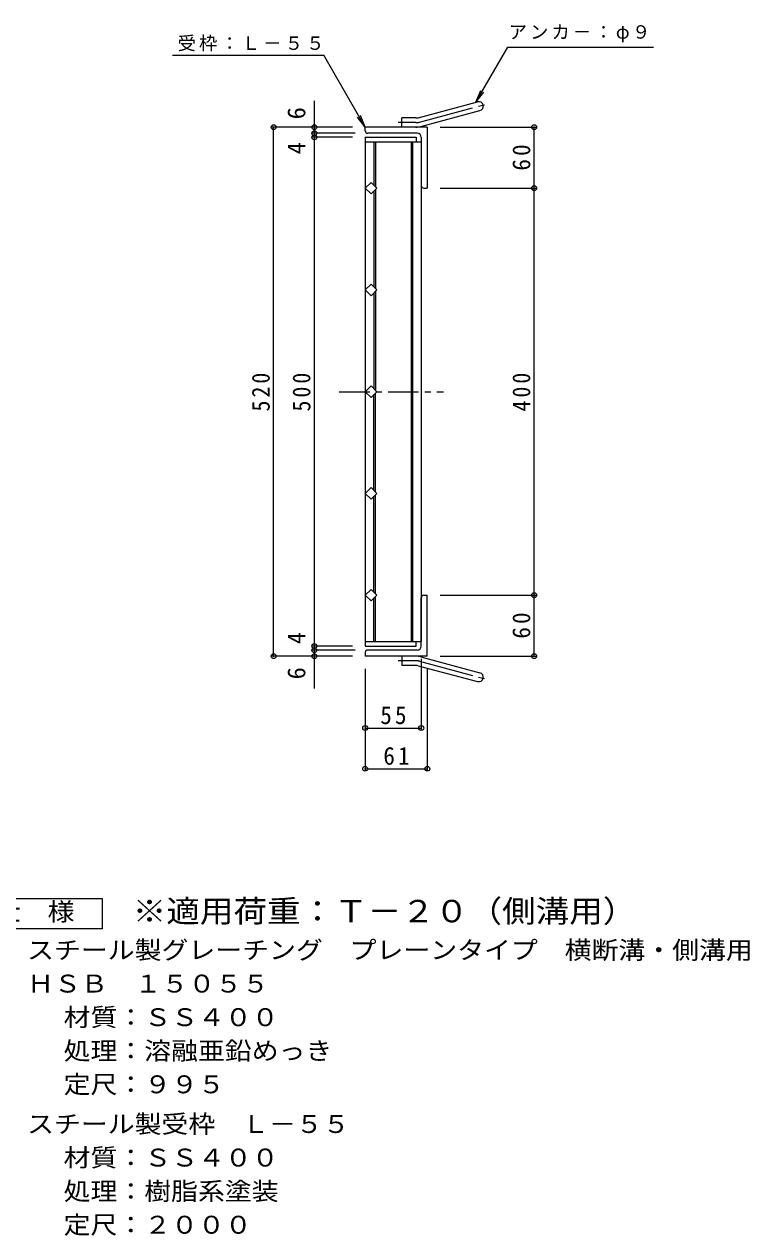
# Model space of a CAD drawing. Units: millimetres, scale not verified. Extents: x -947 to 979, y -824 to 644.
# Drawn here: x 266 to 979, y -668 to 523 of the extents above; entities that cross this region are included whole.
import ezdxf
from ezdxf.enums import TextEntityAlignment as Align

# ---------------------------------------------------------------- set-up
doc = ezdxf.new("R2010")
doc.units = ezdxf.units.MM
doc.header["$LTSCALE"] = 6
doc.header["$PDMODE"] = 32
doc.header["$PDSIZE"] = 4.8
doc.linetypes.add('CHAIN1', pattern=[8, 5, -1, 1, -1])
doc.linetypes.add('CHAIN2', pattern=[12, 9, -1, 1, -1])
for name, color, linetype, lineweight in [('B-1_ピット', 2, 'Continuous', 9), ('B-2_蓋', 3, 'Continuous', 9), ('B-4_寸法', 7, 'Continuous', 9), ('F-4_F-4ﾚｲﾔ', 2, 'Continuous', 9)]:
    doc.layers.add(name, color=color, linetype=linetype, lineweight=lineweight)
doc.styles.add('ＭＳ ゴシック', font='')
doc.styles.get('ＭＳ ゴシック').set_extended_font_data('MS Gothic')

msp = doc.modelspace()

# ---------------------------------------------------------------- linework, layer by layer
at = {"layer": 'B-1_ピット'}
for p, q in [((652.955, 430.992), (711.146, 446.584)), ((636.811, 421.686), (636.811, 430.686)), ((650.626, 430.686), (636.811, 430.686)), ((655.285, 422.299), (713.476, 437.891)), ((600.811, 418.186), (600.811, 421.686)), ((661.811, 421.686), (600.811, 421.686)), ((661.811, 421.686), (661.811, 361.686)), ((651.811, 415.686), (603.311, 415.686)), ((655.811, 411.686), (655.811, 364.186)), ((658.311, 361.686), (661.811, 361.686)), ((655.811, -88.315), (655.811, -40.815)), ((658.311, -38.315), (661.811, -38.315)), ((661.811, -98.314), (661.811, -38.315)), ((600.811, -94.815), (600.811, -98.314)), ((651.811, -92.315), (603.311, -92.315)), ((661.811, -98.314), (600.811, -98.314)), ((636.811, -98.314), (636.811, -107.315)), ((655.285, -98.928), (713.476, -114.52)), ((650.626, -107.315), (636.811, -107.315)), ((652.955, -107.621), (711.146, -123.213))]:
    msp.add_line(p, q, dxfattribs=at)
at = {"layer": 'B-1_ピット', "linetype": 'CHAIN2'}
for p, q in [((654.12, 426.646), (719.287, 444.107)), ((650.626, 426.186), (633.006, 426.186)), ((650.626, -102.815), (633.006, -102.815)), ((654.12, -103.275), (719.287, -120.736))]:
    msp.add_line(p, q, dxfattribs=at)
at = {"layer": 'B-1_ピット'}
for centre, radius, start, end in [((712.311, 442.238), 4.5, 285.00014, 104.99991), ((650.626, 439.686), 9, 270, 285.00002), ((603.311, 418.186), 2.5, 180, 270), ((650.626, 439.686), 18, 270, 285), ((651.811, 411.686), 4, 0, 90), ((658.311, 364.186), 2.5, 180, 270), ((658.311, -40.815), 2.5, 90, 180), ((603.311, -94.815), 2.5, 90, 180), ((651.811, -88.315), 4, 270, 0), ((650.626, -116.315), 18, 75, 90), ((650.626, -116.315), 9, 74.99998, 90), ((712.311, -118.867), 4.5, 255.00009, 74.99986)]:
    msp.add_arc(centre, radius, start, end, dxfattribs=at)
at = {"layer": 'B-1_ピット', "linetype": 'CHAIN2'}
for centre, start, end in [((650.626, 439.686), 270, 284.99995), ((650.626, -116.315), 75.00005, 90)]:
    msp.add_arc(centre, 13.5, start, end, dxfattribs=at)
at = {"layer": 'B-2_蓋'}
for p, q in [((600.811, 411.686), (650.811, 411.686)), ((600.811, 411.686), (600.811, -88.315)), ((600.811, 407.186), (655.811, 407.186)), ((609.311, 407.186), (609.311, 364.499)), ((610.811, 407.186), (610.811, 362.999)), ((645.811, 407.186), (645.811, -83.815)), ((647.311, 407.186), (647.311, -83.815)), ((650.811, 411.686), (650.811, 407.186)), ((655.811, 407.186), (655.811, -83.815)), ((609.311, 358.872), (609.311, 264.499)), ((610.811, 360.372), (610.811, 262.999)), ((609.311, 258.872), (609.311, 164.499)), ((610.811, 260.372), (610.811, 162.999)), ((609.311, 64.499), (609.311, 158.872)), ((610.811, 62.999), (610.811, 160.372)), ((610.811, -37.001), (610.811, 60.372)), ((609.311, -35.501), (609.311, 58.872)), ((609.311, -83.815), (609.311, -41.128)), ((610.811, -83.815), (610.811, -39.628)), ((600.811, -83.815), (655.811, -83.815)), ((600.811, -88.315), (650.811, -88.315)), ((650.811, -88.315), (650.811, -83.815))]:
    msp.add_line(p, q, dxfattribs=at)
at = {"layer": 'B-2_蓋', "linetype": 'CHAIN1'}
msp.add_line((575.266, 161.685), (677.752, 161.685), dxfattribs=at)
at = {"layer": 'B-2_蓋'}
for points in [[(612.125, 361.686), (606.468, 356.029), (600.811, 361.686), (606.468, 367.342)], [(612.125, 261.686), (606.468, 256.029), (600.811, 261.686), (606.468, 267.342)], [(612.125, 161.686), (606.468, 156.029), (600.811, 161.686), (606.468, 167.342)], [(612.125, 61.686), (606.468, 56.029), (600.811, 61.686), (606.468, 67.342)], [(612.125, -38.315), (606.468, -32.658), (600.811, -38.315), (606.468, -43.971)]]:
    msp.add_lwpolyline(points, close=True, dxfattribs=at)
at = {"layer": 'B-4_寸法'}
for p, q in [((411.485, 492.285), (560.05, 492.285)), ((600.811, 421.686), (560.05, 492.285)), ((709.561, 446.135), (714.344, 457.683)), ((709.561, 446.135), (717.171, 456.052)), ((550.811, -130.14), (550.811, 447.476)), ((600.811, 421.686), (593.201, 431.602)), ((600.811, 421.686), (596.027, 433.234)), ((588.311, 421.686), (509.311, 421.686)), ((510.811, -98.315), (510.811, 421.686)), ((674.311, 421.686), (768.311, 421.686)), ((766.811, -98.314), (766.811, 421.686)), ((590.811, 415.686), (549.311, 415.686)), ((588.311, 411.686), (549.311, 411.686)), ((674.311, 361.686), (768.311, 361.686)), ((674.311, -38.315), (768.311, -38.315)), ((588.311, -88.315), (549.311, -88.315)), ((590.811, -92.314), (549.311, -92.314)), ((588.311, -98.315), (509.311, -98.315)), ((655.811, -100.815), (655.811, -170.415)), ((674.311, -98.314), (768.311, -98.314)), ((600.811, -110.815), (600.811, -210.415)), ((661.811, -110.815), (661.811, -210.415)), ((600.811, -168.915), (655.811, -168.915)), ((600.811, -208.915), (661.811, -208.915))]:
    msp.add_line(p, q, dxfattribs=at)
msp.add_lwpolyline([(709.561, 446.135), (740.849, 500.327), (883.978, 500.327)], dxfattribs=at)
for p in [(510.811, 421.686), (550.811, 421.686), (550.811, 415.686), (766.811, 421.686), (550.811, 411.686), (766.811, 361.686), (766.811, -38.315), (550.811, -88.315), (550.811, -92.314), (510.811, -98.315), (550.811, -98.315), (766.811, -98.314), (600.811, -168.915), (655.811, -168.915), (600.811, -208.915), (661.811, -208.915)]:
    msp.add_point(p, dxfattribs=at)
at = {"layer": 'F-4_F-4ﾚｲﾔ'}
msp.add_lwpolyline([(207.351, -366.432), (207.351, -336.433), (342.351, -336.433), (342.351, -366.432)], close=True, dxfattribs=at)

# ---------------------------------------------------------------- texts
at = {"layer": 'B-4_寸法', "color": 2, "style": 'ＭＳ ゴシック'}
for s, p in [('6', (547.211, 429.345)), ('4', (547.211, 394.866)), ('4', (547.211, -86.526)), ('6', (547.211, -121.087))]:
    msp.add_text(s, height=17.6, rotation=90, dxfattribs=at).set_placement(p, align=Align.BOTTOM_LEFT)
at = {"layer": 'B-4_寸法', "char_height": 13.2, "attachment_point": 7, "style": 'ＭＳ ゴシック'}
for s, insert in [('\\T1.17;受枠：Ｌ－５５', (416.402, 496.177)), ('\\T1.17;アンカ－：φ９', (741.653, 505.069))]:
    msp.add_mtext(s, dxfattribs=dict(at, insert=insert))
at = {"layer": 'B-4_寸法', "color": 2, "char_height": 17.6, "attachment_point": 7, "rotation": 90, "style": 'ＭＳ ゴシック'}
for s, insert in [('\\T1.27;\\W0.95;60', (763.211, 378.936)), ('\\T1.27;\\W0.9;520', (507.211, 142.186)), ('\\T1.27;\\W0.9;500', (547.211, 142.185)), ('\\T1.27;\\W0.9;400', (763.211, 142.185)), ('\\T1.27;\\W0.95;60', (763.211, -81.065))]:
    msp.add_mtext(s, dxfattribs=dict(at, insert=insert))
at = {"layer": 'B-4_寸法', "color": 2, "char_height": 17.6, "attachment_point": 7, "style": 'ＭＳ ゴシック'}
for s, insert in [('\\T1.27;\\W0.95;55', (615.561, -165.315)), ('\\T1.27;\\W0.95;61', (618.561, -205.315))]:
    msp.add_mtext(s, dxfattribs=dict(at, insert=insert))
at = {"layer": 'F-4_F-4ﾚｲﾔ', "style": 'ＭＳ ゴシック', "width": 1.1}
for s, p in [('仕\u3000様', (235.851, -363.433)), ('スチール製グレーチング\u3000プレーンタイプ\u3000横断溝・側溝用', (268.605, -401.185)), ('ＨＳＢ\u3000１５０５５', (268.605, -434.185)), ('材質：ＳＳ４００', (304.432, -467.185)), ('処理：溶融亜鉛めっき', (304.432, -500.185)), ('定尺：９９５', (304.432, -533.185)), ('スチール製受枠\u3000Ｌ－５５', (268.605, -572.185)), ('材質：ＳＳ４００', (304.433, -605.185)), ('処理：樹脂系塗装', (304.433, -638.185)), ('定尺：２０００', (304.433, -671.185))]:
    msp.add_text(s, height=17.6, dxfattribs=at).set_placement(p, align=Align.BOTTOM_LEFT)
at = {"layer": 'F-4_F-4ﾚｲﾔ', "color": 3, "style": 'ＭＳ ゴシック', "width": 1.1}
msp.add_text('※適用荷重：Ｔ－２０（側溝用）', height=21.99, dxfattribs=at).set_placement((372.351, -366.432), align=Align.BOTTOM_LEFT)

doc.saveas('drawing.dxf')
